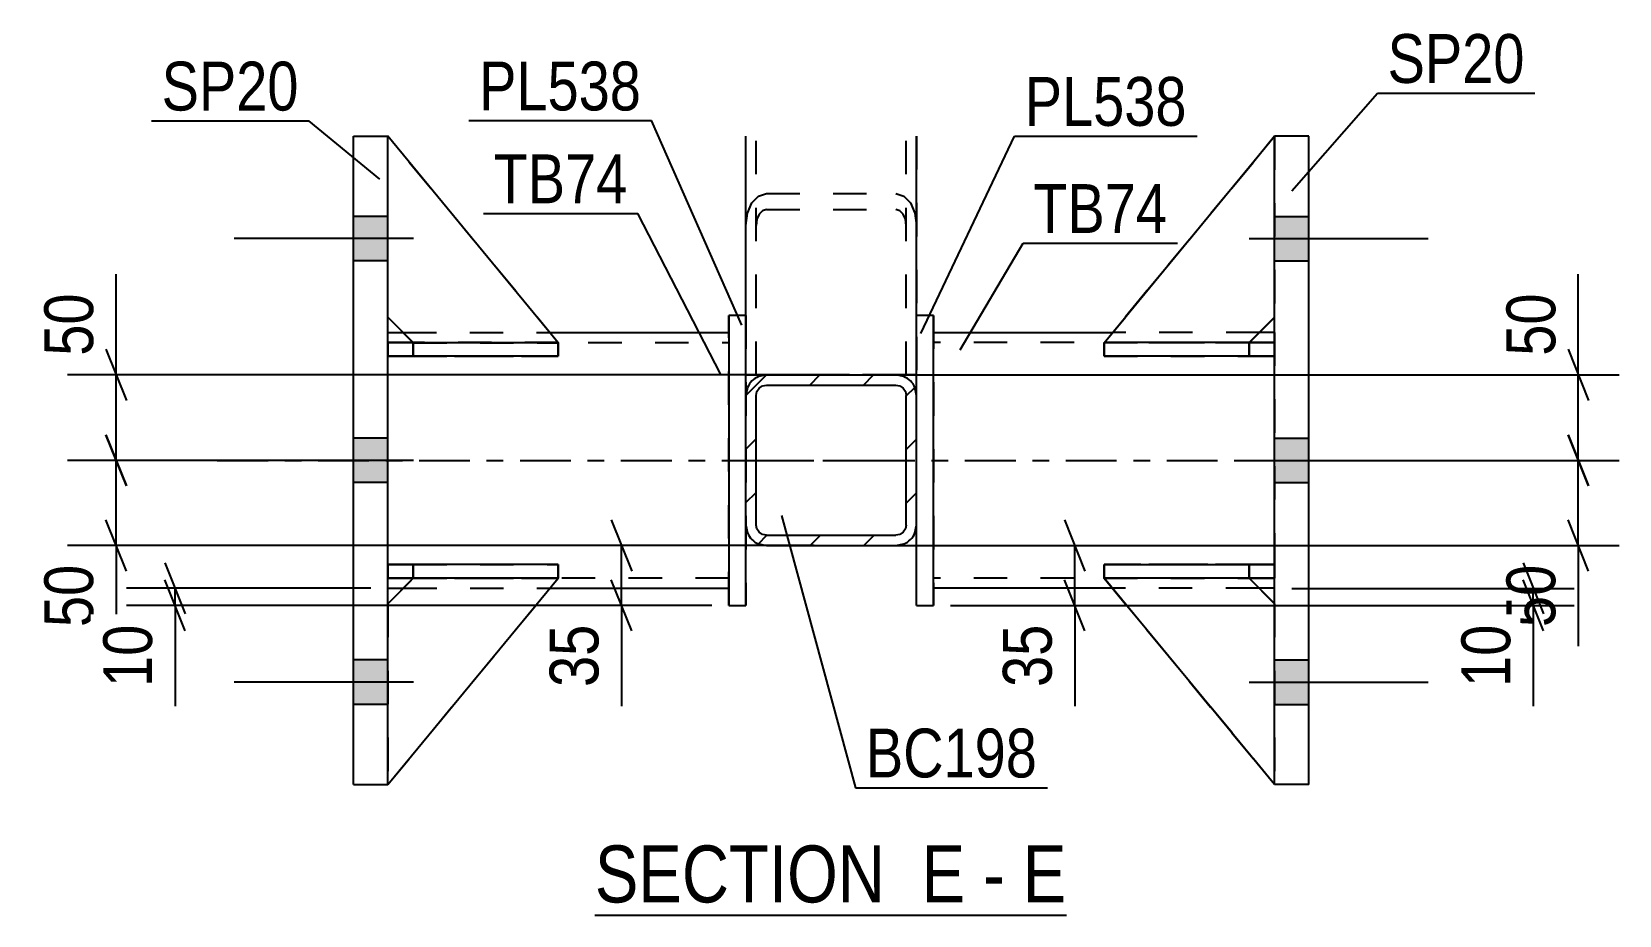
# Model space of a CAD drawing. Header units: millimetres. Extents: x 0 to 841, y 0 to 594.
# Drawn here: x 165 to 258.1, y 118 to 169.8 of the extents above; entities that cross this region are included whole.
import ezdxf

# ---------------------------------------------------------------- set-up
doc = ezdxf.new("R2010")
doc.units = ezdxf.units.MM
doc.linetypes.add('DXK_LINE_DOT2', pattern=[3.9198, 1.9599, -1.9599])
doc.linetypes.add('DXK_LINE_DOT3', pattern=[5.9187, 2.979, -0.9799, 0.9799, -0.9799])
doc.styles.add('Arial Narrow', font='ARIALN.TTF', dxfattribs={"height": 0.2})

# ---------------------------------------------------------------- blocks, each defined once
blk = doc.blocks.new('Unknown-103654073-16 - 6297')
at = {"color": 6, "linetype": 'Continuous'}
blk.add_line((198.065, 117.968), (225.712, 117.968), dxfattribs=at)
at = {"color": 0, "linetype": 'Continuous'}
for points in [[(216.174, 118.718), (216.174, 122.218), (198.065, 122.218), (198.065, 118.718)], [(219.78, 118.718), (219.78, 122.218), (217.224, 122.218), (217.224, 118.718)], [(222.105, 118.718), (222.105, 122.218), (220.83, 122.218), (220.83, 118.718)], [(225.712, 118.718), (225.712, 122.218), (223.155, 122.218), (223.155, 118.718)]]:
    blk.add_wipeout(points, dxfattribs=at)
at = {"color": 7, "linetype": 'Continuous', "style": 'Arial Narrow'}
for s, height, p in [('SECTION ', 3.3405, (198.065, 118.718)), ('E', 3.34, (217.224, 118.718)), ('E', 3.34, (223.155, 118.718)), ('-', 3.34, (220.83, 118.718))]:
    blk.add_text(s, height=height, dxfattribs=at).set_placement(p)
blk = doc.blocks.new('Bolt-103654073-6407 - 6297')
at = {"linetype": 'Continuous'}
for points in [[(185.923, 156.331), (185.923, 158.931), (183.923, 158.931), (183.923, 156.331)], [(185.923, 156.331), (185.923, 158.931), (183.923, 158.931), (183.923, 156.331)], [(185.923, 156.331), (185.923, 158.931), (183.923, 158.931), (183.923, 156.331)], [(185.923, 143.331), (185.923, 145.931), (183.923, 145.931), (183.923, 143.331)], [(185.923, 143.331), (185.923, 145.931), (183.923, 145.931), (183.923, 143.331)], [(185.923, 130.331), (185.923, 132.931), (183.923, 132.931), (183.923, 130.331)], [(185.923, 130.331), (185.923, 132.931), (183.923, 132.931), (183.923, 130.331)], [(185.923, 130.331), (185.923, 132.931), (183.923, 132.931), (183.923, 130.331)]]:
    blk.add_hatch(color=1, dxfattribs=at).paths.add_polyline_path(points)
at = {"color": 1, "linetype": 'Continuous'}
for p, q in [((185.923, 158.931), (183.923, 158.931)), ((185.923, 158.931), (183.923, 158.931)), ((185.923, 158.931), (183.923, 158.931)), ((187.423, 157.631), (176.923, 157.631)), ((187.423, 157.631), (176.923, 157.631)), ((187.423, 157.631), (176.923, 157.631)), ((185.923, 156.331), (183.923, 156.331)), ((185.923, 156.331), (183.923, 156.331)), ((185.923, 156.331), (183.923, 156.331)), ((185.923, 145.931), (183.923, 145.931)), ((185.923, 145.931), (183.923, 145.931)), ((187.423, 144.631), (176.923, 144.631)), ((187.423, 144.631), (176.923, 144.631)), ((185.923, 143.331), (183.923, 143.331)), ((185.923, 143.331), (183.923, 143.331)), ((185.923, 132.931), (183.923, 132.931)), ((185.923, 132.931), (183.923, 132.931)), ((185.923, 132.931), (183.923, 132.931)), ((187.423, 131.631), (176.923, 131.631)), ((187.423, 131.631), (176.923, 131.631)), ((187.423, 131.631), (176.923, 131.631)), ((185.923, 130.331), (183.923, 130.331)), ((185.923, 130.331), (183.923, 130.331)), ((185.923, 130.331), (183.923, 130.331))]:
    blk.add_line(p, q, dxfattribs=at)
blk = doc.blocks.new('Part-103654073-6328 - 6297')
at = {"color": 7, "linetype": 'DXK_LINE_DOT2'}
for p, q in [((185.922, 151.531), (187.422, 151.531)), ((195.922, 151.531), (185.922, 151.531)), ((185.922, 151.531), (185.922, 151.531)), ((185.922, 151.531), (185.922, 150.731)), ((185.922, 151.531), (185.922, 150.731)), ((187.422, 151.531), (195.922, 151.531)), ((187.422, 151.531), (187.422, 150.731)), ((195.922, 151.531), (195.922, 150.731)), ((187.422, 150.731), (185.922, 150.731)), ((185.922, 150.731), (195.922, 150.731)), ((185.922, 150.731), (185.922, 150.731)), ((195.922, 150.731), (187.422, 150.731))]:
    blk.add_line(p, q, dxfattribs=at)
blk = doc.blocks.new('Part-103654073-6320 - 6297')
at = {"color": 2, "linetype": 'Continuous'}
for p, q in [((183.923, 125.631), (183.923, 163.631)), ((183.923, 163.631), (183.923, 163.631)), ((183.923, 163.631), (185.923, 163.631)), ((185.923, 125.631), (185.923, 163.631)), ((183.923, 125.631), (185.923, 125.631))]:
    blk.add_line(p, q, dxfattribs=at)
at = {"color": 7, "linetype": 'DXK_LINE_DOT2'}
for p, q in [((183.923, 125.631), (183.923, 163.631)), ((185.923, 125.631), (185.923, 163.631))]:
    blk.add_line(p, q, dxfattribs=at)
blk = doc.blocks.new('Part-103654073-6329 - 6297')
at = {"color": 7, "linetype": 'DXK_LINE_DOT2'}
for p, q in [((185.922, 138.531), (187.422, 138.531)), ((195.922, 138.531), (185.922, 138.531)), ((185.922, 138.531), (185.922, 138.531)), ((185.922, 138.531), (185.922, 137.731)), ((185.922, 138.531), (185.922, 137.731)), ((187.422, 138.531), (195.922, 138.531)), ((187.422, 138.531), (187.422, 137.731)), ((195.922, 138.531), (195.922, 137.731)), ((187.422, 137.731), (185.922, 137.731)), ((185.922, 137.731), (195.922, 137.731)), ((185.922, 137.731), (185.922, 137.731)), ((195.922, 137.731), (187.422, 137.731))]:
    blk.add_line(p, q, dxfattribs=at)
blk = doc.blocks.new('Part-103654073-6325 - 6297')
at = {"color": 2, "linetype": 'Continuous'}
for p, q in [((237.923, 125.631), (237.923, 163.631)), ((239.923, 163.631), (237.923, 163.631)), ((239.923, 125.631), (239.923, 163.631)), ((239.923, 125.631), (237.923, 125.631)), ((239.923, 125.631), (239.923, 125.631))]:
    blk.add_line(p, q, dxfattribs=at)
at = {"color": 7, "linetype": 'DXK_LINE_DOT2'}
for p, q in [((237.923, 125.631), (237.923, 163.631)), ((239.923, 125.631), (239.923, 163.631))]:
    blk.add_line(p, q, dxfattribs=at)
blk = doc.blocks.new('Part-103654073-6326 - 6297')
at = {"color": 2, "linetype": 'Continuous'}
for p, q in [((185.922, 150.731), (185.922, 151.531)), ((185.922, 151.531), (194.674, 151.531)), ((195.922, 151.531), (195.914, 151.531)), ((195.922, 150.731), (195.922, 151.531)), ((195.922, 150.731), (185.922, 150.731)), ((185.922, 150.731), (185.922, 150.731))]:
    blk.add_line(p, q, dxfattribs=at)
at = {"color": 7, "linetype": 'DXK_LINE_DOT2'}
for p, q in [((187.422, 151.531), (185.922, 151.531)), ((187.422, 150.731), (187.422, 151.531)), ((187.422, 151.531), (195.914, 151.531)), ((185.922, 150.731), (187.422, 150.731)), ((187.422, 150.731), (195.922, 150.731))]:
    blk.add_line(p, q, dxfattribs=at)
blk = doc.blocks.new('Part-103654073-6327 - 6297')
at = {"color": 2, "linetype": 'Continuous'}
for p, q in [((185.922, 137.731), (185.922, 138.531)), ((195.922, 138.531), (185.922, 138.531)), ((195.922, 137.731), (195.922, 138.531)), ((195.922, 137.731), (185.922, 137.731)), ((185.922, 137.731), (185.922, 137.731))]:
    blk.add_line(p, q, dxfattribs=at)
at = {"color": 7, "linetype": 'DXK_LINE_DOT2'}
for p, q in [((187.422, 138.531), (185.922, 138.531)), ((187.422, 137.731), (187.422, 138.531)), ((195.922, 138.531), (187.422, 138.531)), ((185.922, 137.731), (187.422, 137.731)), ((187.422, 137.731), (195.922, 137.731))]:
    blk.add_line(p, q, dxfattribs=at)
blk = doc.blocks.new('Part-103654073-6330 - 6297')
at = {"color": 2, "linetype": 'Continuous'}
for p, q in [((195.922, 151.521), (185.922, 163.631)), ((187.412, 151.531), (185.922, 153.021)), ((194.674, 151.521), (195.922, 151.521)), ((195.922, 151.521), (195.922, 151.521))]:
    blk.add_line(p, q, dxfattribs=at)
at = {"color": 7, "linetype": 'DXK_LINE_DOT2'}
for p, q in [((185.922, 153.021), (185.922, 163.631)), ((195.922, 151.521), (185.922, 163.631)), ((187.422, 151.521), (185.922, 153.021)), ((187.422, 151.521), (187.412, 151.531)), ((187.422, 151.521), (194.674, 151.521)), ((187.422, 151.521), (187.422, 151.521)), ((187.422, 151.521), (195.922, 151.521))]:
    blk.add_line(p, q, dxfattribs=at)
blk = doc.blocks.new('Part-103654073-6331 - 6297')
at = {"color": 7, "linetype": 'DXK_LINE_DOT2'}
for p, q in [((185.922, 153.021), (185.922, 163.631)), ((195.922, 151.521), (185.922, 163.631)), ((195.922, 151.521), (185.922, 163.631)), ((185.922, 153.021), (187.422, 151.521)), ((187.422, 151.521), (185.922, 153.021)), ((187.422, 151.521), (195.922, 151.521)), ((187.422, 151.521), (187.422, 151.521)), ((187.422, 151.521), (195.922, 151.521)), ((195.922, 151.521), (195.922, 151.521))]:
    blk.add_line(p, q, dxfattribs=at)
blk = doc.blocks.new('Part-103654073-6332 - 6297')
at = {"color": 2, "linetype": 'Continuous'}
for p, q in [((187.422, 137.721), (185.922, 136.221)), ((185.922, 125.631), (195.922, 137.721)), ((195.922, 137.721), (187.422, 137.721)), ((187.422, 137.721), (187.422, 137.721)), ((195.922, 137.721), (195.922, 137.721))]:
    blk.add_line(p, q, dxfattribs=at)
at = {"color": 7, "linetype": 'DXK_LINE_DOT2'}
for p, q in [((185.922, 136.221), (187.422, 137.721)), ((185.922, 125.631), (195.922, 137.721)), ((187.422, 137.721), (195.922, 137.721)), ((185.922, 136.221), (185.922, 125.631))]:
    blk.add_line(p, q, dxfattribs=at)
blk = doc.blocks.new('Part-103654073-6333 - 6297')
at = {"color": 7, "linetype": 'DXK_LINE_DOT2'}
for p, q in [((187.422, 137.721), (185.922, 136.221)), ((185.922, 125.631), (195.922, 137.721)), ((185.922, 136.221), (187.422, 137.721)), ((185.922, 125.631), (195.922, 137.721)), ((195.922, 137.721), (187.422, 137.721)), ((187.422, 137.721), (187.422, 137.721)), ((187.422, 137.721), (195.922, 137.721)), ((195.922, 137.721), (195.922, 137.721)), ((185.922, 136.221), (185.922, 125.631))]:
    blk.add_line(p, q, dxfattribs=at)
blk = doc.blocks.new('Part-103654073-6334 - 6297')
at = {"color": 2, "linetype": 'Continuous'}
for p, q in [((227.931, 151.531), (227.923, 151.531)), ((227.923, 151.531), (227.923, 150.731)), ((237.923, 151.531), (229.17, 151.531)), ((237.923, 151.531), (237.923, 151.531)), ((237.923, 151.531), (237.923, 150.731)), ((237.923, 150.731), (227.923, 150.731)), ((237.923, 150.731), (237.923, 150.731))]:
    blk.add_line(p, q, dxfattribs=at)
at = {"color": 7, "linetype": 'DXK_LINE_DOT2'}
for p, q in [((229.17, 151.531), (227.931, 151.531)), ((236.423, 151.531), (227.931, 151.531)), ((236.423, 151.531), (237.923, 151.531)), ((236.423, 151.531), (236.423, 150.731)), ((237.923, 151.531), (237.923, 150.731)), ((227.923, 150.731), (236.423, 150.731)), ((236.423, 150.731), (237.923, 150.731))]:
    blk.add_line(p, q, dxfattribs=at)
blk = doc.blocks.new('Part-103654073-6335 - 6297')
at = {"color": 2, "linetype": 'Continuous'}
for p, q in [((227.923, 138.531), (237.923, 138.531)), ((227.923, 138.531), (227.923, 137.731)), ((237.923, 138.531), (237.923, 138.531)), ((237.923, 138.531), (237.923, 137.731)), ((237.923, 137.731), (227.923, 137.731)), ((237.923, 137.731), (237.923, 137.731))]:
    blk.add_line(p, q, dxfattribs=at)
at = {"color": 7, "linetype": 'DXK_LINE_DOT2'}
for p, q in [((236.423, 138.531), (227.923, 138.531)), ((237.923, 138.531), (236.423, 138.531)), ((236.423, 138.531), (236.423, 137.731)), ((237.923, 138.531), (237.923, 137.731)), ((227.923, 137.731), (236.423, 137.731)), ((236.423, 137.731), (237.923, 137.731))]:
    blk.add_line(p, q, dxfattribs=at)
blk = doc.blocks.new('Part-103654073-6336 - 6297')
at = {"color": 7, "linetype": 'DXK_LINE_DOT2'}
for p, q in [((227.923, 150.731), (227.923, 151.531)), ((227.923, 151.531), (236.423, 151.531)), ((237.923, 151.531), (227.923, 151.531)), ((236.423, 150.731), (236.423, 151.531)), ((236.423, 151.531), (237.923, 151.531)), ((237.923, 150.731), (237.923, 151.531)), ((237.923, 150.731), (237.923, 151.531)), ((237.923, 151.531), (237.923, 151.531)), ((236.423, 150.731), (227.923, 150.731)), ((227.923, 150.731), (237.923, 150.731)), ((237.923, 150.731), (236.423, 150.731)), ((237.923, 150.731), (237.923, 150.731))]:
    blk.add_line(p, q, dxfattribs=at)
blk = doc.blocks.new('Part-103654073-6337 - 6297')
at = {"color": 7, "linetype": 'DXK_LINE_DOT2'}
for p, q in [((227.923, 137.731), (227.923, 138.531)), ((227.923, 138.531), (236.423, 138.531)), ((237.923, 138.531), (227.923, 138.531)), ((236.423, 137.731), (236.423, 138.531)), ((236.423, 138.531), (237.923, 138.531)), ((237.923, 137.731), (237.923, 138.531)), ((237.923, 137.731), (237.923, 138.531)), ((237.923, 138.531), (237.923, 138.531)), ((236.423, 137.731), (227.923, 137.731)), ((227.923, 137.731), (237.923, 137.731)), ((237.923, 137.731), (236.423, 137.731)), ((237.923, 137.731), (237.923, 137.731))]:
    blk.add_line(p, q, dxfattribs=at)
blk = doc.blocks.new('Part-103654073-6338 - 6297')
at = {"color": 2, "linetype": 'Continuous'}
for p, q in [((227.923, 151.521), (237.923, 163.631)), ((236.433, 151.531), (237.923, 153.021)), ((227.923, 151.521), (227.923, 151.521)), ((229.17, 151.521), (227.923, 151.521))]:
    blk.add_line(p, q, dxfattribs=at)
at = {"color": 7, "linetype": 'DXK_LINE_DOT2'}
for p, q in [((227.923, 151.521), (237.923, 163.631)), ((237.923, 163.631), (237.923, 153.021)), ((237.923, 153.021), (236.423, 151.521)), ((236.423, 151.521), (227.923, 151.521)), ((236.423, 151.521), (229.17, 151.521)), ((236.423, 151.521), (236.433, 151.531)), ((236.423, 151.521), (236.423, 151.521))]:
    blk.add_line(p, q, dxfattribs=at)
blk = doc.blocks.new('Part-103654073-6339 - 6297')
at = {"color": 7, "linetype": 'DXK_LINE_DOT2'}
for p, q in [((227.923, 151.521), (237.923, 163.631)), ((237.923, 163.631), (227.923, 151.521)), ((237.923, 163.631), (237.923, 153.021)), ((237.923, 153.021), (236.423, 151.521)), ((236.423, 151.521), (237.923, 153.021)), ((227.923, 151.521), (227.923, 151.521)), ((236.423, 151.521), (227.923, 151.521)), ((236.423, 151.521), (227.923, 151.521)), ((236.423, 151.521), (236.423, 151.521))]:
    blk.add_line(p, q, dxfattribs=at)
blk = doc.blocks.new('Part-103654073-6340 - 6297')
at = {"color": 2, "linetype": 'Continuous'}
for p, q in [((227.923, 137.721), (227.923, 137.721)), ((236.423, 137.721), (227.923, 137.721)), ((237.923, 125.631), (227.923, 137.721)), ((236.423, 137.721), (236.423, 137.721)), ((237.923, 136.221), (236.423, 137.721))]:
    blk.add_line(p, q, dxfattribs=at)
at = {"color": 7, "linetype": 'DXK_LINE_DOT2'}
for p, q in [((227.923, 137.721), (236.423, 137.721)), ((237.923, 125.631), (227.923, 137.721)), ((236.423, 137.721), (237.923, 136.221)), ((237.923, 136.221), (237.923, 125.631))]:
    blk.add_line(p, q, dxfattribs=at)
blk = doc.blocks.new('Part-103654073-6341 - 6297')
at = {"color": 7, "linetype": 'DXK_LINE_DOT2'}
for p, q in [((227.923, 137.721), (236.423, 137.721)), ((237.923, 125.631), (227.923, 137.721)), ((227.923, 137.721), (227.923, 137.721)), ((236.423, 137.721), (227.923, 137.721)), ((227.923, 137.721), (237.923, 125.631)), ((236.423, 137.721), (237.923, 136.221)), ((236.423, 137.721), (236.423, 137.721)), ((237.923, 136.221), (236.423, 137.721)), ((237.923, 136.221), (237.923, 125.631))]:
    blk.add_line(p, q, dxfattribs=at)
blk = doc.blocks.new('Part-103654073-6346 - 6297')
at = {"color": 2, "linetype": 'Continuous'}
for p, q in [((185.923, 152.131), (186.812, 152.131)), ((195.419, 152.131), (205.923, 152.131)), ((185.923, 137.131), (186.832, 137.131)), ((195.434, 137.131), (205.923, 137.131))]:
    blk.add_line(p, q, dxfattribs=at)
at = {"color": 7, "linetype": 'DXK_LINE_DOT2'}
for p, q in [((185.923, 137.131), (185.923, 152.131)), ((186.812, 152.131), (195.419, 152.131)), ((205.923, 152.131), (205.923, 137.131)), ((185.923, 151.531), (205.923, 151.531)), ((205.923, 137.731), (185.923, 137.731)), ((186.832, 137.131), (195.434, 137.131))]:
    blk.add_line(p, q, dxfattribs=at)
at = {"color": 7, "linetype": 'DXK_LINE_DOT3'}
blk.add_line((175.923, 144.631), (215.923, 144.631), dxfattribs=at)
blk = doc.blocks.new('Part-103654073-6351 - 6297')
at = {"color": 2, "linetype": 'Continuous'}
for p, q in [((206.923, 153.131), (205.923, 153.131)), ((205.923, 153.131), (205.923, 136.131)), ((206.923, 148.443), (206.923, 153.131)), ((206.923, 136.131), (206.923, 140.84)), ((205.923, 136.131), (206.923, 136.131))]:
    blk.add_line(p, q, dxfattribs=at)
at = {"color": 7, "linetype": 'DXK_LINE_DOT2'}
for p, q in [((205.923, 136.131), (205.923, 153.131)), ((206.923, 153.131), (206.923, 136.131)), ((206.923, 140.84), (206.923, 148.443))]:
    blk.add_line(p, q, dxfattribs=at)
blk = doc.blocks.new('Part-103654073-6356 - 6297')
at = {"color": 2, "linetype": 'Continuous'}
for p, q in [((217.923, 153.131), (216.923, 153.131)), ((216.923, 148.44), (216.923, 153.131)), ((217.923, 136.131), (217.923, 153.131)), ((216.923, 136.131), (216.923, 140.843)), ((216.923, 136.131), (217.923, 136.131))]:
    blk.add_line(p, q, dxfattribs=at)
at = {"color": 7, "linetype": 'DXK_LINE_DOT2'}
for p, q in [((216.923, 136.131), (216.923, 153.131)), ((217.923, 153.131), (217.923, 136.131)), ((216.923, 140.843), (216.923, 148.44))]:
    blk.add_line(p, q, dxfattribs=at)
blk = doc.blocks.new('Part-103654073-6361 - 6297')
at = {"color": 2, "linetype": 'Continuous'}
for p, q in [((217.923, 152.131), (228.426, 152.131)), ((237.923, 152.131), (237.033, 152.131)), ((228.41, 137.131), (217.923, 137.131)), ((237.923, 137.131), (237.012, 137.131))]:
    blk.add_line(p, q, dxfattribs=at)
at = {"color": 7, "linetype": 'DXK_LINE_DOT2'}
for p, q in [((217.923, 137.131), (217.923, 152.131)), ((237.033, 152.131), (228.426, 152.131)), ((237.923, 152.131), (237.923, 137.131)), ((237.923, 151.531), (217.923, 151.531)), ((237.923, 137.731), (217.923, 137.731)), ((237.012, 137.131), (228.41, 137.131))]:
    blk.add_line(p, q, dxfattribs=at)
at = {"color": 7, "linetype": 'DXK_LINE_DOT3'}
blk.add_line((207.923, 144.631), (247.923, 144.631), dxfattribs=at)
blk = doc.blocks.new('Part-103654073-6370 - 6297')
at = {"linetype": 'Continuous'}
h = blk.add_hatch(dxfattribs=at)
h.set_pattern_fill('', scale=0.7, style=0, pattern_type=0)
h.set_pattern_definition([(45, (208.1222, 149.6412), (-1.57154, 1.57154), [])])
h.paths.add_polyline_path([(215.722, 149.641), (208.122, 149.641), (207.663, 149.55), (207.274, 149.29), (207.014, 148.9), (206.922, 148.441), (206.922, 140.841), (207.014, 140.382), (207.274, 139.993), (207.663, 139.733), (208.122, 139.641), (215.722, 139.641), (216.181, 139.733), (216.571, 139.993), (216.831, 140.382), (216.922, 140.841), (216.922, 148.441), (216.831, 148.9), (216.571, 149.29), (216.181, 149.55)])
h.paths.add_polyline_path([(216.277, 148.671), (216.322, 148.441), (216.322, 140.841), (216.277, 140.612), (216.146, 140.417), (215.952, 140.287), (215.722, 140.241), (208.122, 140.241), (207.893, 140.287), (207.698, 140.417), (207.568, 140.612), (207.522, 140.841), (207.522, 148.441), (207.568, 148.671), (207.698, 148.865), (207.893, 148.996), (208.122, 149.041), (215.722, 149.041), (215.952, 148.996), (216.146, 148.865)])
at = {"color": 2, "linetype": 'Continuous'}
for p, q in [((208.122, 149.641), (207.663, 149.55)), ((207.698, 148.865), (207.893, 148.996)), ((207.893, 148.996), (208.122, 149.041)), ((208.122, 149.641), (208.122, 149.641)), ((208.122, 149.641), (215.722, 149.641)), ((208.122, 149.041), (208.122, 149.041)), ((208.122, 149.041), (215.722, 149.041)), ((215.722, 149.641), (215.722, 149.641)), ((216.181, 149.55), (215.722, 149.641)), ((215.722, 149.041), (215.722, 149.041)), ((215.722, 149.041), (215.952, 148.996)), ((215.952, 148.996), (216.146, 148.865)), ((207.014, 148.9), (206.922, 148.441)), ((206.922, 148.441), (206.922, 148.441)), ((206.922, 140.841), (206.922, 148.441)), ((207.522, 148.441), (207.568, 148.671)), ((207.522, 148.441), (207.522, 148.441)), ((207.522, 140.841), (207.522, 148.441)), ((207.568, 148.671), (207.698, 148.865)), ((216.146, 148.865), (216.277, 148.671)), ((216.277, 148.671), (216.322, 148.441)), ((216.322, 148.441), (216.322, 148.441)), ((216.322, 140.841), (216.322, 148.441)), ((216.922, 148.441), (216.831, 148.9)), ((216.922, 148.441), (216.922, 148.441)), ((216.922, 140.841), (216.922, 148.441)), ((206.922, 140.841), (206.922, 140.841)), ((206.922, 140.841), (207.014, 140.382)), ((207.522, 140.841), (207.522, 140.841)), ((207.568, 140.612), (207.522, 140.841)), ((207.698, 140.417), (207.568, 140.612)), ((216.277, 140.612), (216.146, 140.417)), ((216.322, 140.841), (216.277, 140.612)), ((216.322, 140.841), (216.322, 140.841)), ((216.831, 140.382), (216.922, 140.841)), ((216.922, 140.841), (216.922, 140.841)), ((207.663, 139.733), (208.122, 139.641)), ((207.893, 140.287), (207.698, 140.417)), ((208.122, 140.241), (207.893, 140.287)), ((208.122, 140.241), (208.122, 140.241)), ((208.122, 140.241), (215.722, 140.241)), ((208.122, 139.641), (208.122, 139.641)), ((208.122, 139.641), (215.722, 139.641)), ((215.952, 140.287), (215.722, 140.241)), ((215.722, 140.241), (215.722, 140.241)), ((215.722, 139.641), (216.181, 139.733)), ((215.722, 139.641), (215.722, 139.641)), ((216.146, 140.417), (215.952, 140.287))]:
    blk.add_line(p, q, dxfattribs=at)
at = {"color": 7, "linetype": 'DXK_LINE_DOT3'}
blk.add_line((211.922, 144.641), (211.922, 144.641), dxfattribs=at)
at = {"color": 2, "linetype": 'Continuous'}
for centre, start, end in [((208.122, 148.441), 112.5, 157.5), ((215.722, 148.441), 22.5, 67.5), ((208.122, 140.841), 202.5, 247.5), ((215.722, 140.841), 292.5, 337.5)]:
    blk.add_arc(centre, 1.2, start, end, dxfattribs=at)
blk = doc.blocks.new('Part-103654073-6382 - 6297')
at = {"color": 2, "linetype": 'Continuous'}
for p, q in [((206.922, 153.131), (206.922, 163.641)), ((216.922, 153.131), (216.922, 163.641)), ((206.922, 149.641), (208.122, 149.641)), ((216.181, 149.641), (215.722, 149.641)), ((216.571, 149.641), (216.181, 149.641)), ((216.831, 149.641), (216.571, 149.641)), ((216.922, 149.641), (216.831, 149.641))]:
    blk.add_line(p, q, dxfattribs=at)
at = {"color": 7, "linetype": 'DXK_LINE_DOT2'}
for p, q in [((207.522, 149.641), (207.522, 163.641)), ((216.322, 149.641), (216.322, 163.641)), ((207.274, 159.723), (207.663, 160.126)), ((207.663, 160.126), (208.122, 160.268)), ((208.122, 160.268), (215.722, 160.268)), ((215.722, 160.268), (216.181, 160.126)), ((216.181, 160.126), (216.571, 159.723)), ((207.014, 159.12), (207.274, 159.723)), ((207.893, 159.267), (207.698, 159.066)), ((208.122, 159.338), (207.893, 159.267)), ((208.122, 159.338), (215.722, 159.338)), ((215.952, 159.267), (215.722, 159.338)), ((216.146, 159.065), (215.952, 159.267)), ((216.571, 159.723), (216.831, 159.12)), ((206.922, 158.408), (207.014, 159.12)), ((207.568, 158.764), (207.522, 158.408)), ((207.698, 159.066), (207.568, 158.764)), ((216.277, 158.764), (216.146, 159.065)), ((216.322, 158.408), (216.277, 158.764)), ((216.831, 159.12), (216.922, 158.408)), ((206.922, 149.641), (206.922, 153.131)), ((216.922, 149.641), (216.922, 153.131)), ((207.014, 149.641), (206.922, 149.641)), ((215.722, 149.641), (208.122, 149.641)), ((216.181, 149.641), (215.722, 149.641))]:
    blk.add_line(p, q, dxfattribs=at)
blk = doc.blocks.new('Part-103654073-6383 - 6297')
at = {"color": 7, "linetype": 'DXK_LINE_DOT2'}
for p, q in [((206.922, 149.641), (206.922, 163.641)), ((207.522, 149.641), (207.522, 163.641)), ((216.322, 149.641), (216.322, 163.641)), ((216.922, 163.641), (216.922, 149.641)), ((216.922, 149.641), (206.922, 149.641))]:
    blk.add_line(p, q, dxfattribs=at)
blk = doc.blocks.new('Bolt-103654073-6406 - 6297')
at = {"linetype": 'Continuous'}
for points in [[(239.923, 156.331), (239.923, 158.931), (237.923, 158.931), (237.923, 156.331)], [(239.923, 156.331), (239.923, 158.931), (237.923, 158.931), (237.923, 156.331)], [(239.923, 156.331), (239.923, 158.931), (237.923, 158.931), (237.923, 156.331)], [(239.923, 143.331), (239.923, 145.931), (237.923, 145.931), (237.923, 143.331)], [(239.923, 143.331), (239.923, 145.931), (237.923, 145.931), (237.923, 143.331)], [(239.923, 130.331), (239.923, 132.931), (237.923, 132.931), (237.923, 130.331)], [(239.923, 130.331), (239.923, 132.931), (237.923, 132.931), (237.923, 130.331)], [(239.923, 130.331), (239.923, 132.931), (237.923, 132.931), (237.923, 130.331)]]:
    blk.add_hatch(color=1, dxfattribs=at).paths.add_polyline_path(points)
at = {"color": 1, "linetype": 'Continuous'}
for p, q in [((237.923, 158.931), (239.923, 158.931)), ((237.923, 158.931), (239.923, 158.931)), ((237.923, 158.931), (239.923, 158.931)), ((236.423, 157.631), (246.923, 157.631)), ((236.423, 157.631), (246.923, 157.631)), ((236.423, 157.631), (246.923, 157.631)), ((237.923, 156.331), (239.923, 156.331)), ((237.923, 156.331), (239.923, 156.331)), ((237.923, 156.331), (239.923, 156.331)), ((237.923, 145.931), (239.923, 145.931)), ((237.923, 145.931), (239.923, 145.931)), ((236.423, 144.631), (246.923, 144.631)), ((236.423, 144.631), (246.923, 144.631)), ((237.923, 143.331), (239.923, 143.331)), ((237.923, 143.331), (239.923, 143.331)), ((237.923, 132.931), (239.923, 132.931)), ((237.923, 132.931), (239.923, 132.931)), ((237.923, 132.931), (239.923, 132.931)), ((236.423, 131.631), (246.923, 131.631)), ((236.423, 131.631), (246.923, 131.631)), ((236.423, 131.631), (246.923, 131.631)), ((237.923, 130.331), (239.923, 130.331)), ((237.923, 130.331), (239.923, 130.331)), ((237.923, 130.331), (239.923, 130.331))]:
    blk.add_line(p, q, dxfattribs=at)
blk = doc.blocks.new('StraightDimension-103654073-6535 - 6297')
at = {"color": 7, "linetype": 'Continuous'}
for p, q in [((169.399, 146.131), (170.599, 143.131)), ((178.423, 144.631), (167.149, 144.631)), ((169.999, 139.641), (169.999, 144.631)), ((170.599, 138.141), (169.399, 141.141)), ((210.922, 139.641), (167.149, 139.641)), ((169.999, 139.641), (169.999, 133.735)), ((169.999, 139.641), (169.999, 133.735))]:
    blk.add_line(p, q, dxfattribs=at)
at = {"color": 0}
blk.add_wipeout([(169.249, 139.116), (165.049, 139.116), (165.049, 134.26), (169.249, 134.26)], dxfattribs=at)
at = {"color": 3, "style": 'Arial Narrow'}
blk.add_text('50', height=2.8633, rotation=90.00021, dxfattribs=at).set_placement((168.649, 134.86))
blk = doc.blocks.new('StraightDimension-103654073-6574 - 6297')
at = {"color": 7, "linetype": 'Continuous'}
for p, q in [((199.026, 141.141), (200.226, 138.141)), ((210.922, 139.641), (196.776, 139.641)), ((199.626, 136.131), (199.626, 139.641)), ((200.226, 134.631), (199.026, 137.631)), ((204.923, 136.131), (196.776, 136.131)), ((199.626, 136.131), (199.626, 130.225)), ((199.626, 136.131), (199.626, 130.225))]:
    blk.add_line(p, q, dxfattribs=at)
at = {"color": 0}
blk.add_wipeout([(198.876, 135.606), (194.676, 135.606), (194.676, 130.75), (198.876, 130.75)], dxfattribs=at)
at = {"color": 3, "style": 'Arial Narrow'}
blk.add_text('35', height=2.8633, rotation=90.00021, dxfattribs=at).set_placement((198.276, 131.35))
blk = doc.blocks.new('StraightDimension-103654073-6480 - 6297')
at = {"color": 7, "linetype": 'Continuous'}
for p, q in [((255.728, 149.641), (255.728, 155.548)), ((255.728, 149.641), (255.728, 155.548)), ((255.128, 151.141), (256.328, 148.141)), ((212.922, 149.641), (258.128, 149.641)), ((255.728, 144.631), (255.728, 149.641)), ((256.328, 143.131), (255.128, 146.131)), ((245.423, 144.631), (258.128, 144.631))]:
    blk.add_line(p, q, dxfattribs=at)
at = {"color": 0}
blk.add_wipeout([(254.978, 155.023), (250.778, 155.023), (250.778, 150.166), (254.978, 150.166)], dxfattribs=at)
at = {"color": 3, "style": 'Arial Narrow'}
blk.add_text('50', height=2.8633, rotation=90.00021, dxfattribs=at).set_placement((254.378, 150.766))
blk = doc.blocks.new('StraightDimension-103654073-6498 - 6297')
at = {"color": 7, "linetype": 'Continuous'}
for p, q in [((255.128, 146.131), (256.328, 143.131)), ((245.423, 144.631), (258.128, 144.631)), ((255.728, 139.641), (255.728, 144.631)), ((256.328, 138.141), (255.128, 141.141)), ((212.922, 139.641), (258.128, 139.641)), ((255.728, 139.641), (255.728, 133.735)), ((255.728, 139.641), (255.728, 133.735))]:
    blk.add_line(p, q, dxfattribs=at)
at = {"color": 0}
blk.add_wipeout([(254.978, 139.116), (250.778, 139.116), (250.778, 134.26), (254.978, 134.26)], dxfattribs=at)
at = {"color": 3, "style": 'Arial Narrow'}
blk.add_text('50', height=2.8633, rotation=90.00021, dxfattribs=at).set_placement((254.378, 134.86))
blk = doc.blocks.new('StraightDimension-103654073-6516 - 6297')
at = {"color": 7, "linetype": 'Continuous'}
for p, q in [((169.999, 149.641), (169.999, 155.548)), ((169.999, 149.641), (169.999, 155.548)), ((169.399, 151.141), (170.599, 148.141)), ((210.922, 149.641), (167.149, 149.641)), ((169.999, 144.631), (169.999, 149.641)), ((170.599, 143.131), (169.399, 146.131)), ((178.423, 144.631), (167.149, 144.631))]:
    blk.add_line(p, q, dxfattribs=at)
at = {"color": 0}
blk.add_wipeout([(169.249, 155.023), (165.049, 155.023), (165.049, 150.166), (169.249, 150.166)], dxfattribs=at)
at = {"color": 3, "style": 'Arial Narrow'}
blk.add_text('50', height=2.8633, rotation=90.00021, dxfattribs=at).set_placement((168.649, 150.766))
blk = doc.blocks.new('StraightDimension-103654073-6554 - 6297')
at = {"color": 7, "linetype": 'Continuous'}
for p, q in [((252.485, 138.63), (253.685, 135.63)), ((238.924, 137.13), (255.485, 137.13)), ((253.685, 134.631), (252.485, 137.631)), ((253.085, 136.131), (253.085, 137.13)), ((218.923, 136.131), (255.485, 136.131)), ((253.085, 136.131), (253.085, 130.225)), ((253.085, 136.131), (253.085, 130.225))]:
    blk.add_line(p, q, dxfattribs=at)
at = {"color": 0}
blk.add_wipeout([(252.335, 135.606), (248.135, 135.606), (248.135, 130.75), (252.335, 130.75)], dxfattribs=at)
at = {"color": 3, "style": 'Arial Narrow'}
blk.add_text('10', height=2.8633, rotation=90.00021, dxfattribs=at).set_placement((251.735, 131.35))
blk = doc.blocks.new('StraightDimension-103654073-6564 - 6297')
at = {"color": 7, "linetype": 'Continuous'}
for p, q in [((172.853, 138.631), (174.053, 135.631)), ((184.923, 137.131), (170.603, 137.131)), ((174.053, 134.631), (172.853, 137.631)), ((173.453, 136.131), (173.453, 137.131)), ((204.923, 136.131), (170.603, 136.131)), ((173.453, 136.131), (173.453, 130.225)), ((173.453, 136.131), (173.453, 130.225))]:
    blk.add_line(p, q, dxfattribs=at)
at = {"color": 0}
blk.add_wipeout([(172.703, 135.606), (168.503, 135.606), (168.503, 130.75), (172.703, 130.75)], dxfattribs=at)
at = {"color": 3, "style": 'Arial Narrow'}
blk.add_text('10', height=2.8633, rotation=90.00021, dxfattribs=at).set_placement((172.103, 131.35))
blk = doc.blocks.new('StraightDimension-103654073-6585 - 6297')
at = {"color": 7, "linetype": 'Continuous'}
for p, q in [((225.601, 141.141), (226.801, 138.141)), ((212.922, 139.641), (228.601, 139.641)), ((226.201, 136.131), (226.201, 139.641)), ((226.801, 134.631), (225.601, 137.631)), ((218.923, 136.131), (228.601, 136.131)), ((226.201, 136.131), (226.201, 130.225)), ((226.201, 136.131), (226.201, 130.225))]:
    blk.add_line(p, q, dxfattribs=at)
at = {"color": 0}
blk.add_wipeout([(225.451, 135.606), (221.251, 135.606), (221.251, 130.75), (225.451, 130.75)], dxfattribs=at)
at = {"color": 3, "style": 'Arial Narrow'}
blk.add_text('35', height=2.8633, rotation=90.00021, dxfattribs=at).set_placement((224.851, 131.35))
blk = doc.blocks.new('Mark-103654073-6316 - 6297')
at = {"color": 30, "linetype": 'Continuous'}
for p in [(172.064, 164.539), (185.463, 161.11)]:
    blk.add_line(p, (181.303, 164.539), dxfattribs=at)
at = {"color": 0}
blk.add_wipeout([(180.703, 165.139), (180.703, 168.139), (172.664, 168.139), (172.664, 165.139)], dxfattribs=at)
blk.add_wipeout([(180.703, 165.139), (180.703, 168.139), (172.664, 168.139), (172.664, 165.139)], dxfattribs=at)
at = {"color": 3, "style": 'Arial Narrow'}
blk.add_text('SP20', height=2.8633, dxfattribs=at).set_placement((172.664, 165.139))
blk = doc.blocks.new('Mark-103654073-6321 - 6297')
at = {"color": 30, "linetype": 'Continuous'}
for p, q in [((238.923, 160.427), (243.945, 166.156)), ((243.945, 166.156), (253.185, 166.156))]:
    blk.add_line(p, q, dxfattribs=at)
at = {"color": 0}
blk.add_wipeout([(252.585, 166.756), (252.585, 169.756), (244.545, 169.756), (244.545, 166.756)], dxfattribs=at)
blk.add_wipeout([(252.585, 166.756), (252.585, 169.756), (244.545, 169.756), (244.545, 166.756)], dxfattribs=at)
at = {"color": 3, "style": 'Arial Narrow'}
blk.add_text('SP20', height=2.8633, dxfattribs=at).set_placement((244.545, 166.756))
blk = doc.blocks.new('Mark-103654073-6342 - 6297')
at = {"color": 30, "linetype": 'Continuous'}
for p in [(191.528, 159.103), (205.446, 149.672)]:
    blk.add_line(p, (200.583, 159.103), dxfattribs=at)
at = {"color": 0}
blk.add_wipeout([(199.983, 159.703), (199.983, 162.703), (192.128, 162.703), (192.128, 159.703)], dxfattribs=at)
blk.add_wipeout([(199.983, 159.703), (199.983, 162.703), (192.128, 162.703), (192.128, 159.703)], dxfattribs=at)
at = {"color": 3, "style": 'Arial Narrow'}
blk.add_text('TB74', height=2.8633, dxfattribs=at).set_placement((192.128, 159.703))
blk = doc.blocks.new('Mark-103654073-6347 - 6297')
at = {"color": 30, "linetype": 'Continuous'}
for p in [(190.681, 164.545), (206.679, 152.564)]:
    blk.add_line(p, (201.385, 164.545), dxfattribs=at)
at = {"color": 0}
blk.add_wipeout([(200.785, 165.145), (200.785, 168.145), (191.281, 168.145), (191.281, 165.145)], dxfattribs=at)
blk.add_wipeout([(200.785, 165.145), (200.785, 168.145), (191.281, 168.145), (191.281, 165.145)], dxfattribs=at)
at = {"color": 3, "style": 'Arial Narrow'}
blk.add_text('PL538', height=2.8633, dxfattribs=at).set_placement((191.281, 165.145))
blk = doc.blocks.new('Mark-103654073-6352 - 6297')
at = {"color": 30, "linetype": 'Continuous'}
for p, q in [((217.185, 152.074), (222.671, 163.641)), ((222.671, 163.641), (233.375, 163.641))]:
    blk.add_line(p, q, dxfattribs=at)
at = {"color": 0}
blk.add_wipeout([(232.775, 164.241), (232.775, 167.241), (223.271, 167.241), (223.271, 164.241)], dxfattribs=at)
blk.add_wipeout([(232.775, 164.241), (232.775, 167.241), (223.271, 167.241), (223.271, 164.241)], dxfattribs=at)
at = {"color": 3, "style": 'Arial Narrow'}
blk.add_text('PL538', height=2.8633, dxfattribs=at).set_placement((223.271, 164.241))
blk = doc.blocks.new('Mark-103654073-6357 - 6297')
at = {"color": 30, "linetype": 'Continuous'}
for p, q in [((219.489, 151.117), (223.17, 157.36)), ((223.17, 157.36), (232.225, 157.36))]:
    blk.add_line(p, q, dxfattribs=at)
at = {"color": 0}
blk.add_wipeout([(231.625, 157.96), (231.625, 160.96), (223.77, 160.96), (223.77, 157.96)], dxfattribs=at)
blk.add_wipeout([(231.625, 157.96), (231.625, 160.96), (223.77, 160.96), (223.77, 157.96)], dxfattribs=at)
at = {"color": 3, "style": 'Arial Narrow'}
blk.add_text('TB74', height=2.8633, dxfattribs=at).set_placement((223.77, 157.96))
blk = doc.blocks.new('Mark-103654073-6366 - 6297')
at = {"color": 30, "linetype": 'Continuous'}
for p, q in [((209.012, 141.398), (213.356, 125.446)), ((213.356, 125.446), (224.605, 125.446))]:
    blk.add_line(p, q, dxfattribs=at)
at = {"color": 0}
blk.add_wipeout([(224.005, 126.046), (224.005, 129.046), (213.956, 129.046), (213.956, 126.046)], dxfattribs=at)
blk.add_wipeout([(224.005, 126.046), (224.005, 129.046), (213.956, 129.046), (213.956, 126.046)], dxfattribs=at)
at = {"color": 3, "style": 'Arial Narrow'}
blk.add_text('BC198', height=2.8633, dxfattribs=at).set_placement((213.956, 126.046))

msp = doc.modelspace()

# ---------------------------------------------------------------- block references
for name in ['Part-103654073-6320 - 6297', 'Part-103654073-6330 - 6297', 'Part-103654073-6331 - 6297', 'Part-103654073-6382 - 6297', 'Part-103654073-6383 - 6297', 'Part-103654073-6338 - 6297', 'Part-103654073-6339 - 6297', 'Part-103654073-6325 - 6297', 'Bolt-103654073-6407 - 6297', 'Bolt-103654073-6406 - 6297', 'Part-103654073-6351 - 6297', 'Part-103654073-6356 - 6297', 'Part-103654073-6346 - 6297', 'Part-103654073-6361 - 6297', 'Part-103654073-6328 - 6297', 'Part-103654073-6326 - 6297', 'Part-103654073-6334 - 6297', 'Part-103654073-6336 - 6297', 'Part-103654073-6370 - 6297', 'Part-103654073-6329 - 6297', 'Part-103654073-6327 - 6297', 'Part-103654073-6335 - 6297', 'Part-103654073-6337 - 6297', 'Part-103654073-6332 - 6297', 'Part-103654073-6333 - 6297', 'Part-103654073-6340 - 6297', 'Part-103654073-6341 - 6297', 'Unknown-103654073-16 - 6297']:
    msp.add_blockref(name, (0, 0))

# ---------------------------------------------------------------- next in the draw order: block references
for name in ['Mark-103654073-6321 - 6297', 'Mark-103654073-6316 - 6297', 'StraightDimension-103654073-6480 - 6297', 'StraightDimension-103654073-6535 - 6297']:
    msp.add_blockref(name, (0, 0))

# ---------------------------------------------------------------- next in the draw order: block references
for name in ['Mark-103654073-6352 - 6297', 'StraightDimension-103654073-6516 - 6297', 'StraightDimension-103654073-6498 - 6297', 'StraightDimension-103654073-6574 - 6297']:
    msp.add_blockref(name, (0, 0))

# ---------------------------------------------------------------- next in the draw order: block references
for name in ['Mark-103654073-6342 - 6297', 'Mark-103654073-6357 - 6297', 'StraightDimension-103654073-6564 - 6297', 'StraightDimension-103654073-6554 - 6297']:
    msp.add_blockref(name, (0, 0))

# ---------------------------------------------------------------- next in the draw order: block references
for name in ['Mark-103654073-6347 - 6297', 'StraightDimension-103654073-6585 - 6297']:
    msp.add_blockref(name, (0, 0))

# ---------------------------------------------------------------- next in the draw order: block references
msp.add_blockref('Mark-103654073-6366 - 6297', (0, 0))

doc.saveas('drawing.dxf')
